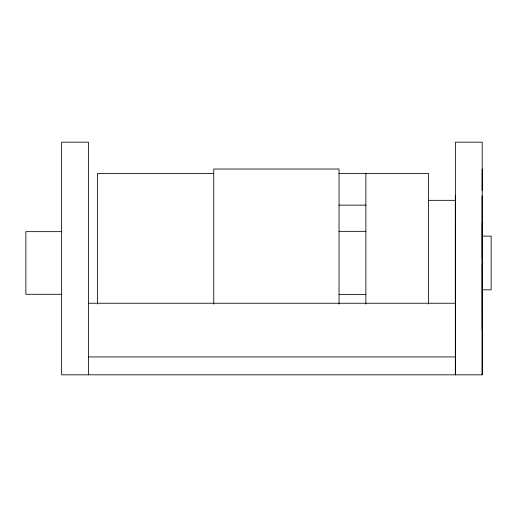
<?xml version="1.0" encoding="UTF-8"?>
<svg xmlns="http://www.w3.org/2000/svg" width="517" height="517" viewBox="0 0 517 517"><rect width="100%" height="100%" fill="white"/><g stroke="black" fill="none" stroke-linecap="round" stroke-linejoin="round"><path stroke-width="0.78" d="M455.361 222.911L455.361 374.825L455.361 142.175L482.206 142.175L482.206 258.5M88.485 374.825L88.485 142.175L61.639 142.175L61.639 374.825L482.206 374.825L482.206 222.911M482.103 190.334L482.199 169.02M455.341 195.872L455.354 303.563M213.405 173.492L97.435 173.492L97.435 304.086M339.036 173.492L428.515 173.492L428.515 304.086M482.077 195.865L482.199 330.085M428.515 200.338L455.361 200.338M339.036 205.126L365.874 205.126M339.036 231.345L365.874 231.345M61.639 231.655L25.85 231.655L25.85 294.289L61.639 294.289M482.4 236.127L491.15 236.127L491.15 289.817L482.4 289.817M339.036 294.606L365.874 294.606M88.485 303.24L455.361 303.24M88.485 356.93L455.361 356.93M482.199 264.032L482.199 374.825M365.874 173.492L365.874 304.093M339.036 304.119L339.036 169.02L213.76 169.02L213.76 304.119"/></g></svg>
